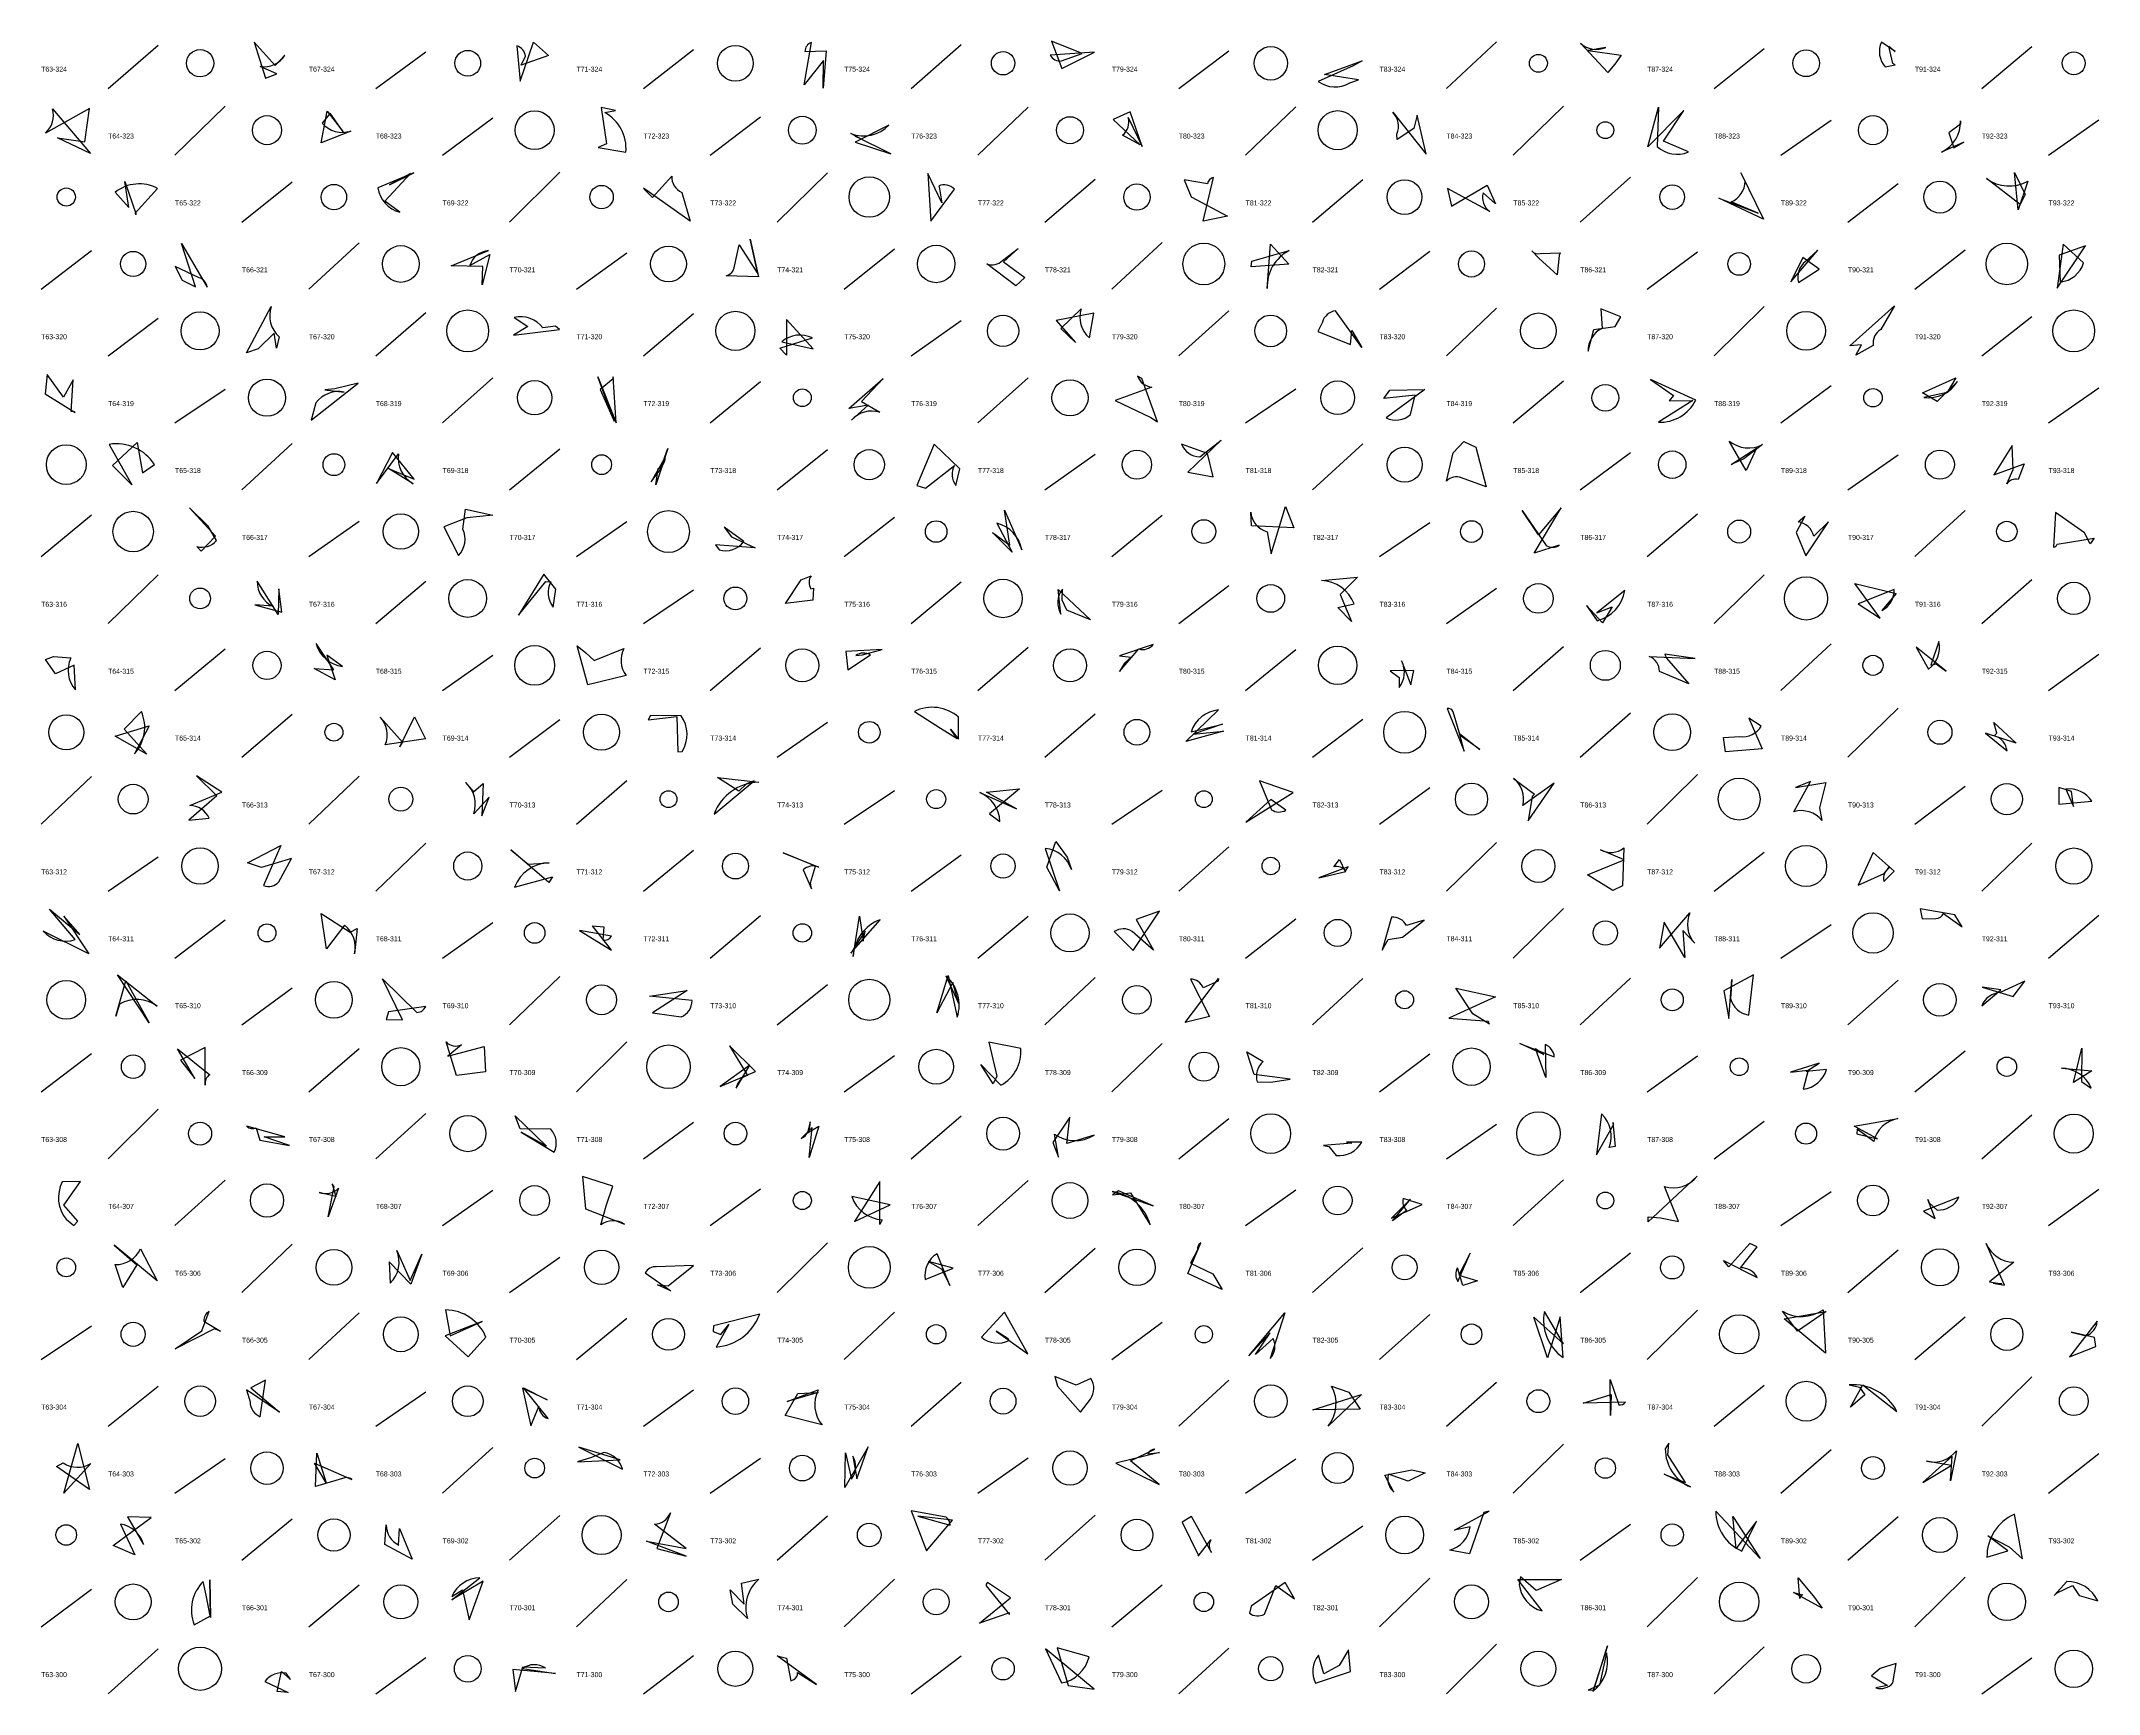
# Model space of a CAD drawing. Header units: millimetres. Extents: x -1 to 9990, y 0 to 15990.
# Drawn here: x 2520 to 3750, y 12000 to 12988 of the extents above; entities that cross this region are included whole.
import ezdxf

# ---------------------------------------------------------------- set-up
doc = ezdxf.new("R2010")
doc.units = ezdxf.units.MM
doc.layers.add('TEXT', color=3, linetype='Continuous')
doc.layers.add('WALL', color=1, linetype='Continuous')

msp = doc.modelspace()

# ---------------------------------------------------------------- linework, layer by layer
for points in [[(2654.2, 12966.1), (2660.8, 12968.6), (2651, 12973.1, 0.3), (2665.7, 12979.8), (2659.9, 12973.6), (2647.3, 12987.6)], [(2823.3, 12979.7), (2807, 12973.9), (2809.5, 12979.2, 0.3), (2804.4, 12985.4), (2806.3, 12964.4), (2814.3, 12987.6)], [(2987.6, 12976.6), (2976.1, 12962.1), (2980.4, 12987.5, 0.3), (2976.5, 12982), (2989.2, 12982.5), (2987.4, 12960.2)], [(3130.2, 12971.8), (3149.7, 12981.6), (3123.1, 12979.9, 0.3), (3130, 12976.4), (3142.2, 12980.9), (3123.9, 12988.2)], [(3460.6, 12974.5), (3456.5, 12969.4), (3440.2, 12987, 0.3), (3455.2, 12984.5), (3444.7, 12982.6), (3464.5, 12979.9)], [(3624.4, 12985.2), (3628.2, 12982.1), (3620.1, 12987.7, 0.3), (3622.3, 12972.8), (3628.2, 12974), (3626.9, 12974.8)], [(3309.7, 12976.4), (3304.3, 12973.4), (3283.3, 12964.2, 0.3), (3302.2, 12963.3), (3307.5, 12965.2), (3287.2, 12968.3)], [(2546.1, 12928.1), (2548.8, 12947.9), (2522.6, 12933.3, 0.3), (2526.7, 12947.8), (2549.5, 12921.1), (2529.8, 12930.4)], [(2700.5, 12934), (2692.7, 12945.2), (2687.9, 12939.2, 0.3), (2705.1, 12934.5), (2687.3, 12927.5), (2690.9, 12946.4)], [(2858, 12926.9), (2853, 12924.7), (2869.5, 12921.9, 0.3), (2856.9, 12945.5), (2863.4, 12946.8), (2854.8, 12948.5)], [(3160.8, 12941.3), (3177, 12926.2), (3166.4, 12932, 0.3), (3169.8, 12942.6), (3178.1, 12925.2), (3170.9, 12946)], [(3340.6, 12936), (3330.5, 12929.4), (3330.4, 12932.6, 0.3), (3327.9, 12945.8), (3348, 12920.7), (3342.5, 12943.9)], [(3480.4, 12925.1), (3486.7, 12948.7), (3485.9, 12925.3, 0.3), (3504.7, 12922), (3489.7, 12928.5), (3502, 12946.8)], [(3663.4, 12924.4), (3669.2, 12927.9), (3656, 12921.9, 0.3), (3667.3, 12940.6), (3667.4, 12938.6), (3660.4, 12933.4)], [(3006.6, 12931.5), (3009.5, 12930.1), (3004, 12933, 0.3), (3026.8, 12938), (3006.5, 12927.9), (3028, 12920.8)], [(2576.8, 12884.6), (2576.1, 12885.3), (2589.6, 12900.1, 0.3), (2564.2, 12897.9), (2572.5, 12888.7), (2570, 12904.4)], [(2728.2, 12902.3), (2742.8, 12909.4), (2721.3, 12900.6, 0.3), (2734.4, 12886), (2725.4, 12892.6), (2740.7, 12909)], [(2880.6, 12899.6), (2885.5, 12894.7), (2896.9, 12907.5, 0.3), (2902.9, 12897.8), (2908, 12880.6), (2880.1, 12900.4)], [(3050.1, 12909.1), (3051.9, 12880.5), (3065.9, 12899.7, 0.3), (3056.5, 12901.8), (3056.8, 12901.1), (3058.4, 12891.5)], [(3229.2, 12883.6), (3214.6, 12880.6), (3220.8, 12906.8, 0.3), (3217.2, 12902.9), (3203.2, 12905.3), (3207.5, 12895.2)], [(3522.8, 12894.4), (3546.4, 12885.4), (3530.2, 12892.1, 0.3), (3538.6, 12904.5), (3536, 12909.5), (3549.6, 12881.8)], [(3705.9, 12896.6), (3702.9, 12890.6), (3682.9, 12906.1, 0.3), (3707.5, 12904.6), (3701.8, 12887.4), (3699.5, 12909.6)], [(3384.3, 12902.2), (3389.4, 12891), (3381.9, 12897.6, 0.3), (3385.9, 12886.3), (3360.7, 12900.2), (3363.1, 12889.6)], [(2612.2, 12841.4), (2603.9, 12867.3), (2619.2, 12841.2, 0.3), (2614.5, 12846.8), (2600.2, 12853.5), (2604.2, 12845.3)], [(2943.9, 12869.9), (2948.7, 12847.4), (2929.5, 12847.9, 0.3), (2934.5, 12853.6), (2937.2, 12866.5), (2948.4, 12849.2)], [(3243.2, 12853.2), (3243.6, 12856.6), (3266.1, 12863, 0.3), (3252.9, 12840.3), (3254.8, 12866.9), (3265.9, 12854.9)], [(3742.1, 12865.8), (3726.2, 12860.2), (3726.9, 12844.2, 0.3), (3740.9, 12855.6), (3728.7, 12866.9), (3725.1, 12840.5)], [(2784.1, 12853.5), (2765, 12853.9), (2787.5, 12863, 0.3), (2776.2, 12854.1), (2788.2, 12860.7), (2783.6, 12842.6)], [(3108, 12847), (3102.7, 12842), (3085.2, 12855.1, 0.3), (3094.7, 12857.1), (3104, 12864.3), (3095.2, 12856.2)], [(3426.3, 12848.5), (3415.5, 12858.3), (3411.1, 12862.8, 0.3), (3416.1, 12861.2), (3428.1, 12861.6), (3427.4, 12860.1)], [(3565.9, 12844.4), (3582.1, 12863.3), (3574.6, 12856.4, 0.3), (3570.4, 12844), (3582.8, 12851.9), (3573.1, 12858.9)], [(2649.8, 12804.3), (2642.8, 12801.8), (2657.5, 12829.5, 0.3), (2662.2, 12811.5), (2660.7, 12804.7), (2659.3, 12813.6)], [(3601.2, 12806.1), (3627.8, 12829.9), (3619.7, 12815.9, 0.3), (3615.1, 12806.3), (3604.7, 12800.4), (3608.2, 12806.7)], [(2829.9, 12815.8), (2827.5, 12817.8), (2819.9, 12816.8, 0.3), (2802.8, 12823), (2810.9, 12817.6), (2802.3, 12812.5)], [(2965.6, 12800.5), (2961.6, 12804.6), (2981, 12810.8, 0.3), (2962.7, 12808.5), (2981.5, 12804.2), (2965.5, 12821.8)], [(3138.3, 12808.1), (3129.6, 12816.5), (3141.6, 12828.2, 0.3), (3146.6, 12810.8), (3149.3, 12825.5), (3126.8, 12821.1)], [(3303.4, 12815.2), (3309.5, 12805), (3293.7, 12827, 0.3), (3285.9, 12820.2), (3283.1, 12814.7), (3302.7, 12806.8)], [(3464.3, 12823.3), (3452.4, 12828.1), (3453.1, 12816.5, 0.3), (3444.7, 12802.8), (3448.1, 12815.8), (3460.9, 12817.6)], [(2523.5, 12788.9), (2522.3, 12777.4), (2540.4, 12766.2, 0.3), (2538, 12766.7), (2539.1, 12785.7), (2533.3, 12775.3)], [(2695.6, 12780.3), (2689.5, 12779.8), (2701.1, 12778.3, 0.3), (2684.2, 12771.9), (2681.5, 12761.7), (2709.5, 12783.8)], [(2852.8, 12787.6), (2863.7, 12760.1), (2861.9, 12787.6, 0.3), (2862, 12786.4), (2854.2, 12779.9), (2862.5, 12761.1)], [(3023.3, 12786.5), (3010.3, 12772.8), (3021.3, 12766.3, 0.3), (3004.4, 12761.6), (3014.4, 12770.6), (3002.7, 12768.6)], [(3187.4, 12760.6), (3177.9, 12786.6), (3175.4, 12788, 0.3), (3183.9, 12781.4), (3162, 12773.3), (3183.4, 12763.1)], [(3326.1, 12779.6), (3347.2, 12780), (3324, 12763, 0.3), (3338.6, 12765), (3341.4, 12776.6), (3322.6, 12774.6)], [(3493.2, 12773.1), (3507.3, 12773.3), (3486.7, 12760.4, 0.3), (3509, 12773.6), (3482, 12786), (3495.8, 12776.3)], [(3664.6, 12787), (3659.4, 12778.2), (3645.4, 12775.2, 0.3), (3665.5, 12784.8), (3653.4, 12772.8), (3644.6, 12777.9)], [(2577.4, 12748.2), (2580.5, 12730.1), (2587.8, 12735, 0.3), (2560.7, 12747.1), (2574.2, 12722.9), (2562.7, 12734.4)], [(2894.6, 12744.6), (2887.5, 12723), (2888.9, 12732.7, 0.3), (2893.1, 12739.4), (2884.7, 12724.8), (2890, 12731.9)], [(3043.4, 12722.6), (3048.6, 12720.9), (3065.9, 12734.4, 0.3), (3066.8, 12722.6), (3069.2, 12732.6), (3053.9, 12747.3)], [(3220.5, 12727.8), (3217.1, 12741.6), (3201.7, 12747.3, 0.3), (3212.6, 12739.6), (3225.4, 12749.7), (3205.5, 12730.5)], [(3377.5, 12745.5), (3383.8, 12721.8), (3369.1, 12727.2, 0.3), (3360, 12725.1), (3364.1, 12742.1), (3370.4, 12748.9)], [(3545.4, 12744.9), (3539.2, 12731.6), (3529.1, 12749.1, 0.3), (3548.9, 12747), (3537.8, 12738.4), (3530.2, 12735)], [(3687.2, 12729), (3705.4, 12735.4), (3701.8, 12726.2, 0.3), (3695, 12723.6), (3698.8, 12732.1), (3698.1, 12746.4)], [(2730, 12742.3), (2720.4, 12723.8), (2733.6, 12741.5, 0.3), (2742.3, 12723.5), (2727.7, 12732.7), (2743, 12726.3)], [(2624.2, 12692.3), (2615.7, 12683.3), (2613.1, 12686.1, 0.3), (2624.8, 12689.7), (2619.9, 12698.3), (2608.6, 12709.1)], [(2774.5, 12703.3), (2760.7, 12697.9), (2769.5, 12680.6, 0.3), (2772.1, 12696.4), (2773.6, 12708.3), (2789.9, 12704.7)], [(3099, 12686.8), (3095.9, 12707.8), (3106.2, 12684, 0.3), (3091.2, 12700), (3100.4, 12682.6), (3088.6, 12694.4)], [(3268.7, 12697.3), (3243.4, 12698.4), (3243, 12706.6, 0.3), (3252.8, 12694.8), (3255.2, 12681.6), (3263.9, 12710)], [(3415, 12693), (3405.3, 12707.6), (3419.6, 12686.7, 0.3), (3427.4, 12686.8), (3412.4, 12682.1), (3428.5, 12709.1)], [(3741.5, 12694.3), (3724, 12706.3), (3722.9, 12685.7, 0.3), (3725, 12687.4), (3747.3, 12691), (3744.8, 12687.7)], [(2946.9, 12685.2), (2923.1, 12687), (2925.2, 12684, 0.3), (2940.1, 12689), (2928.3, 12697.7), (2932.6, 12691.9)], [(3574.8, 12680.5), (3588.4, 12700.8), (3579.6, 12692.3, 0.3), (3570.3, 12700.9), (3574.3, 12704.2), (3569, 12694.4)], [(2805.4, 12645), (2821.6, 12665.1), (2824.7, 12665, 0.3), (2826.1, 12649.8), (2827.6, 12660.5), (2820.4, 12669.6)], [(2662.1, 12660.8), (2661.7, 12645.5), (2649.2, 12665.3, 0.3), (2658.6, 12650.3), (2647.8, 12651.1), (2663.9, 12646.7)], [(2965, 12652), (2974.3, 12666.1), (2980.2, 12668.5, 0.3), (2980.1, 12660.8), (2981.7, 12661.2), (2981.3, 12654)], [(3133.2, 12647.9), (3130.4, 12654), (3130.5, 12660.6, 0.3), (3129.5, 12645.6), (3127.9, 12660.3), (3147.3, 12642.3)], [(3303.2, 12641.3), (3295.1, 12649.6), (3304.8, 12651.7, 0.3), (3285.3, 12665.8), (3306.8, 12667.8), (3296.5, 12657.3)], [(3453.3, 12640.4), (3443.7, 12650.7), (3450.1, 12641.7, 0.3), (3466.6, 12659.7), (3450, 12646.4), (3459, 12649.9)], [(3604.1, 12664), (3628.8, 12657.9), (3620.2, 12647.8, 0.3), (3627.7, 12660.4), (3606.1, 12651.7), (3619.2, 12643.3)], [(2522.6, 12618.4), (2527.3, 12620.3), (2537.7, 12619.4, 0.3), (2540.6, 12600.3), (2539.8, 12615.2), (2528.6, 12610)], [(2683.1, 12613.1), (2695, 12612.3), (2684.3, 12628.1, 0.3), (2700.2, 12614.3), (2690.8, 12621), (2695.7, 12606.3)], [(2845.6, 12622.4), (2850.6, 12617.8), (2868.4, 12625, 0.3), (2869.7, 12608.9), (2846.7, 12603.3), (2840.5, 12626.6)], [(3001.1, 12623.2), (3002.2, 12612.4), (3015.7, 12621.3, 0.3), (3007, 12620.8), (3010.9, 12621.3), (3022.8, 12624.5)], [(3167.6, 12616.3), (3164.6, 12611.4), (3176.1, 12624.8, 0.3), (3184.7, 12627.4), (3164.5, 12620.7), (3171.6, 12619.8)], [(3491.5, 12619.3), (3505, 12603.9), (3487.4, 12611.4, 0.3), (3481.3, 12620.3), (3508.6, 12619.1), (3490.5, 12621.7)], [(3658.7, 12611.5), (3640.8, 12625.9), (3648.1, 12612.7, 0.3), (3654.4, 12629.2), (3649.5, 12615.1), (3652.8, 12616)], [(3326.4, 12611.7), (3331.8, 12607.7), (3331.7, 12601.7, 0.3), (3333.2, 12617.6), (3338.8, 12603.3), (3340.6, 12611.9)], [(2564.3, 12572.6), (2584.6, 12578.8), (2575.7, 12562, 0.3), (2579.9, 12587.4), (2569.7, 12576.8), (2583.1, 12561.9)], [(2743.1, 12584.2), (2749.7, 12571.1), (2725.6, 12567.4, 0.3), (2722.6, 12584.1), (2735.9, 12569), (2734.5, 12566.3)], [(2900, 12584.4), (2900.6, 12563.2), (2903.2, 12563.4, 0.3), (2902.5, 12584.9), (2884.3, 12585), (2882.8, 12582.5)], [(3063.6, 12576.8), (3068.4, 12570.9), (3068.4, 12584, 0.3), (3042, 12587.5), (3057.6, 12577.4), (3067.5, 12571.3)], [(3226.7, 12575.6), (3204.3, 12569.4), (3223.8, 12588.3, 0.3), (3207.4, 12575.3), (3226.2, 12579.9), (3208.7, 12573.9)], [(3379.9, 12564.7), (3368.3, 12573.1), (3364.1, 12587.3, 0.3), (3360.5, 12589.2), (3370.6, 12563.6), (3367.9, 12574.2)], [(3526.8, 12563.2), (3525.7, 12571.9), (3535.3, 12572.4, 0.3), (3548.2, 12578.7), (3540.7, 12583.4), (3548.7, 12565)], [(3700.5, 12568.5), (3682.2, 12574.5), (3695.2, 12563.8, 0.3), (3687.5, 12572.9), (3689.1, 12574.4), (3687.2, 12580.9)], [(2625, 12536.9), (2608.3, 12522.5), (2620.4, 12523.6, 0.3), (2608.9, 12531.1), (2628.1, 12539.2), (2612.8, 12549)], [(2937.1, 12539.7), (2924.2, 12548), (2948.9, 12545.2, 0.3), (2922.2, 12526.1), (2946.3, 12545.9), (2941.7, 12544.1)], [(3268.4, 12538.9), (3248.2, 12546), (3255.5, 12528.7, 0.3), (3264, 12528.4), (3255.1, 12534.8), (3240.1, 12521.2)], [(3408.8, 12522.1), (3424.5, 12544.5), (3405.6, 12531.2, 0.3), (3400.2, 12547.4), (3412.6, 12538), (3411.2, 12536.6)], [(2783.5, 12525.1), (2787.9, 12536.1), (2778.6, 12526.3, 0.3), (2773.7, 12545), (2778.5, 12539.4), (2784.3, 12544.4)], [(3104.8, 12541.1), (3086.8, 12526.2), (3093.1, 12521.6, 0.3), (3081.1, 12538.9), (3103, 12529.3), (3085, 12539.2)], [(3586.8, 12544.9), (3583, 12529.7), (3584.5, 12522.2, 0.3), (3567.7, 12527.5), (3577.7, 12545.6), (3568.7, 12542)], [(3726, 12542), (3726.1, 12532), (3745.8, 12533.7, 0.3), (3730.2, 12540.9), (3734.8, 12530.5), (3733.6, 12539.6)], [(3126.5, 12509.7), (3133.3, 12500.3), (3135.8, 12493, 0.3), (3120.2, 12505.5), (3128.8, 12480.1), (3121.2, 12494.3)], [(2643.3, 12496.9), (2663.2, 12507.3), (2653, 12483.3, 0.3), (2662.1, 12485.5), (2669.6, 12499.6), (2651.8, 12494.2)], [(2800.8, 12504.7), (2811.1, 12496.1), (2823.6, 12497, 0.3), (2803, 12482.4), (2825.6, 12488.6), (2823.5, 12485.1)], [(2982.8, 12495), (2963.6, 12502.8), (2984.8, 12494.3, 0.3), (2975.4, 12492.7), (2980.4, 12481.3), (2979.8, 12484.9)], [(3301.3, 12494.6), (3283.7, 12487.9), (3299.9, 12491.8, 0.3), (3292.7, 12494.6), (3296, 12499), (3299.4, 12491.7)], [(3444.4, 12489.8), (3466.3, 12498.7), (3452.2, 12504.7, 0.3), (3466, 12505.8), (3465.3, 12483.2), (3459.4, 12480.4)], [(3606.2, 12483.5), (3621.6, 12490.5), (3625.1, 12494.5, 0.3), (3621.4, 12485.8), (3627.6, 12491.9), (3615, 12503)], [(2533.5, 12465.1), (2548.5, 12442.4), (2521.3, 12456.1, 0.3), (2540.3, 12451), (2525, 12469.2), (2543.1, 12454.1)], [(2704.7, 12455.5), (2708.9, 12457.7), (2707.3, 12442.4, 0.3), (2701.3, 12459.6), (2690.5, 12445.5), (2687.3, 12466.7)], [(3012.5, 12456), (3003.9, 12442.8), (3021.5, 12462.9, 0.3), (3005.4, 12441), (3009.2, 12465), (3011.3, 12450)], [(3174.6, 12463), (3185, 12444.6), (3172.1, 12455.9, 0.3), (3161.5, 12455.8), (3172.8, 12444.5), (3188.4, 12468)], [(3333.7, 12452.5), (3346.7, 12462.7), (3336.1, 12459.4, 0.3), (3327.2, 12464.5), (3321.6, 12444.6), (3325.2, 12451.1)], [(3490.1, 12461.4), (3487.3, 12445.8), (3505.6, 12467.1, 0.3), (3508.4, 12448.8), (3501.4, 12456.4), (3502.5, 12440.4)], [(3643.2, 12469.4), (3644.4, 12463.5), (3652.5, 12463.7, 0.3), (3657.2, 12466.7), (3668.3, 12458.6), (3663.9, 12465.8)], [(2849.5, 12459.3), (2856.4, 12458.6), (2855.8, 12450.8, 0.3), (2861, 12453), (2841.8, 12456.4), (2861, 12444.6)], [(2584.5, 12401.3), (2565.7, 12429.9), (2589.4, 12411.2, 0.3), (2566.9, 12412.4), (2564.6, 12405.2), (2570.7, 12426.4)], [(2735.9, 12403), (2724.1, 12427.6), (2744.6, 12407.5, 0.3), (2749.9, 12411.1), (2727.6, 12407.9), (2726.3, 12403.2)], [(3055.3, 12407.2), (3062.2, 12429.6), (3067.6, 12404.6, 0.3), (3060.8, 12429.4), (3068.3, 12412.9), (3065, 12425.4)], [(3223.7, 12427.8), (3223.6, 12426.2), (3214.7, 12422.1, 0.3), (3207, 12427.4), (3218.4, 12405.1), (3203.8, 12401.5)], [(3528.9, 12403.9), (3530.6, 12427.1), (3529.8, 12415.8, 0.3), (3540.7, 12405.9), (3543.6, 12429.9), (3525.9, 12420.3)], [(3698.8, 12417), (3705.8, 12426.1), (3691.1, 12419.3, 0.3), (3680.1, 12411.5), (3691.5, 12420.9), (3680.3, 12422.6)], [(2885.4, 12407.2), (2896.8, 12405.6), (2902.6, 12404.8, 0.3), (2909.1, 12414.5), (2883.6, 12417.2), (2906.2, 12420.5)], [(3389.3, 12416.8), (3361.5, 12404.1), (3385.1, 12402.3, 0.3), (3385.8, 12400.4), (3375.8, 12406.7), (3365.6, 12422)], [(2611.9, 12368), (2601.6, 12385.6), (2620.8, 12370.2, 0.3), (2618.1, 12364), (2618.1, 12386.5), (2603.2, 12378.9)], [(2785.6, 12371.9), (2768.3, 12369.7), (2762, 12389.8, 0.3), (2771.3, 12388), (2763, 12381.3), (2784.8, 12387)], [(2947, 12372.1), (2931.4, 12387.5), (2942.3, 12369.8, 0.3), (2935.5, 12362.2), (2943.6, 12375.9), (2925.9, 12363.2)], [(3089, 12364.8), (3081.7, 12376.4), (3093.7, 12363.9, 0.3), (3105.6, 12385.9), (3086.5, 12389.7), (3091.2, 12369.3)], [(3418.3, 12382.4), (3403.8, 12388.8), (3424.5, 12380.9, 0.3), (3419, 12388.2), (3419.5, 12368.5), (3413.3, 12385.9)], [(3245, 12370.3), (3240.8, 12383.8), (3250.4, 12378.1, 0.3), (3246.9, 12366), (3255.1, 12365.7), (3266.7, 12367.5)], [(3565.7, 12371.7), (3576.2, 12373), (3573.3, 12361.6, 0.3), (3587.2, 12373.3), (3575.1, 12372.1), (3582.8, 12377.2)], [(3739.8, 12386), (3739.7, 12366.2), (3745.5, 12362.1, 0.3), (3727.6, 12374.1), (3745.8, 12372.5), (3734.8, 12365.6)], [(2653.3, 12333.1), (2665.7, 12333.1), (2642.9, 12339.4, 0.3), (2648.5, 12338.5), (2650.7, 12331.1), (2668.5, 12327.8)], [(2822, 12327.5), (2807, 12335.8), (2826.7, 12323.9, 0.3), (2824.7, 12337.6), (2806.4, 12337.9), (2803.3, 12345.7)], [(2979.1, 12320.8), (2980.8, 12338.6), (2974.4, 12332.1, 0.3), (2979.7, 12342), (2978, 12335.4), (2984.9, 12339.5)], [(3124.8, 12329.6), (3128.1, 12320.9), (3125.7, 12334.6, 0.3), (3149.4, 12334.1), (3133.2, 12329), (3134.9, 12344.9)], [(3459.5, 12341.6), (3460.9, 12327.2), (3457.2, 12326.7, 0.3), (3452.8, 12346.8), (3449.8, 12322.4), (3460, 12340.7)], [(3617.6, 12331.8), (3603.7, 12339.5), (3629.8, 12344, 0.3), (3615.4, 12330.2), (3605.6, 12337.7), (3605.4, 12334.9)], [(3286.6, 12327.8), (3289.8, 12327.2), (3294.1, 12321.9, 0.3), (3309.4, 12329.9), (3300.3, 12329.8), (3303.4, 12329.2)], [(2533.5, 12292.2), (2543.5, 12306.3), (2532.6, 12306.1, 0.3), (2535, 12283.8), (2539.5, 12280), (2542, 12282.6)], [(2693.9, 12304.9), (2696.2, 12297.3), (2686.1, 12299.8, 0.3), (2697.7, 12302.3), (2691.6, 12285.2), (2695.2, 12303.1)], [(2843.6, 12309.3), (2845.3, 12290.1), (2868.7, 12280.9, 0.3), (2854.5, 12280.5), (2857.8, 12291.8), (2861.8, 12303.6)], [(3006.1, 12282.5), (3027.5, 12292.4), (3004.5, 12297.3, 0.3), (3022.8, 12283.5), (3021.4, 12280.6), (3021.3, 12306.3)], [(3160.5, 12298.3), (3171.1, 12299.5), (3182.9, 12280.4, 0.3), (3160.2, 12300.3), (3184.8, 12291.8), (3163.9, 12300.8)], [(3487.9, 12284.6), (3498.8, 12282.4), (3490.3, 12303.3, 0.3), (3509.9, 12309.5), (3480.7, 12282.3), (3480.7, 12285.3)], [(3327.1, 12284.4), (3345.5, 12292.6), (3334.2, 12296.2, 0.3), (3336.2, 12289.1), (3327.7, 12282.8), (3338.6, 12295.9)], [(3647.7, 12295.6), (3648.5, 12293.7), (3653.3, 12289.3, 0.3), (3666.4, 12297), (3645.1, 12288.7), (3652.1, 12284.3)], [(2577.2, 12256.5), (2568.9, 12242.9), (2564.3, 12256.7, 0.3), (2579.4, 12266.1), (2589.4, 12247), (2563.6, 12268.2)], [(2741, 12244.9), (2728, 12258.4), (2728.7, 12245.5, 0.3), (2732.6, 12265.2), (2740.6, 12247.2), (2747.5, 12263)], [(3058.3, 12253.9), (3063.1, 12244.1), (3055.5, 12263.2, 0.3), (3048.5, 12247.7), (3065.1, 12254.6), (3050.4, 12258.6)], [(3225.9, 12241.7), (3205.4, 12251.3), (3213.2, 12269.7, 0.3), (3211.2, 12265.5), (3207.1, 12257.5), (3220.4, 12251.1)], [(3378.5, 12246.9), (3369.9, 12244.1), (3366.6, 12254.7, 0.3), (3366.9, 12246.6), (3374.2, 12263.5), (3367.5, 12250.3)], [(3528.9, 12255.3), (3525.6, 12259.2), (3545.7, 12249, 0.3), (3535.8, 12254.7), (3545.7, 12267.2), (3541.4, 12269.2)], [(3686.9, 12245.5), (3693.7, 12244.4), (3682.7, 12269.3, 0.3), (3699.1, 12258.1), (3684.7, 12246.3), (3692.1, 12245.1)], [(2894.9, 12243.9), (2910, 12256.1), (2887.9, 12255.4, 0.3), (2881, 12251.7), (2896.4, 12241), (2888.5, 12244.6)], [(2600.2, 12206.3), (2616.1, 12217), (2620.5, 12228.8, 0.3), (2617.3, 12222.9), (2627.3, 12216.8), (2623.7, 12218.2)], [(2761.6, 12214.1), (2775.3, 12201.6), (2785.9, 12213.3, 0.3), (2761.8, 12229.6), (2764.4, 12214), (2783.6, 12222.6)], [(2926.3, 12214.9), (2931, 12220.8), (2923.5, 12207.4, 0.3), (2949.5, 12227.1), (2921.8, 12220.1), (2921.7, 12216.6)], [(3109.8, 12203.3), (3095.9, 12228.2), (3082.1, 12213.3, 0.3), (3098.6, 12211.3), (3098, 12212.3), (3090.9, 12216.8)], [(3241.9, 12202.1), (3263.4, 12227.9), (3254.7, 12200.5, 0.3), (3256.5, 12212.4), (3245.8, 12202.9), (3254.7, 12215.9)], [(3412.3, 12225.2), (3429.9, 12209.3), (3418.6, 12228.7, 0.3), (3429.8, 12201.1), (3428, 12225.4), (3420.5, 12200.9)], [(3587, 12228.7), (3569.8, 12216.8), (3560.9, 12228.8, 0.3), (3585.2, 12229.7), (3586.7, 12203.7), (3561.9, 12224.2)], [(3747.5, 12213), (3733.5, 12216.2), (3742.4, 12214.1, 0.3), (3749, 12222.8), (3732.4, 12201.6), (3748.2, 12207.8)], [(3127.5, 12183.9), (3141.3, 12168.5), (3147.3, 12176.3, 0.3), (3147.5, 12188.6), (3138.6, 12184.6), (3125.9, 12189.8)], [(2662.5, 12168.4), (2642.8, 12181.7), (2644.9, 12174.6, 0.3), (2651, 12165.7), (2654.1, 12187.6), (2645.3, 12182.9)], [(2807.7, 12182.8), (2812.8, 12160.3), (2817.4, 12171.9, 0.3), (2823.1, 12164.6), (2808.3, 12183), (2822.4, 12175.8)], [(2984.4, 12180.2), (2966, 12174.9), (2984.5, 12181.7, 0.3), (2986.8, 12160.8), (2964.7, 12166.4), (2972.4, 12179.5)], [(3280.1, 12169.9), (3309.3, 12179), (3289.4, 12160, 0.3), (3291.4, 12183.9), (3301.6, 12180.3), (3308.5, 12170.2)], [(3458.1, 12166.5), (3457.9, 12187.9), (3463, 12172.9, 0.3), (3467.1, 12174.4), (3441.7, 12173.9), (3458.5, 12179)], [(3601.6, 12171.4), (3609, 12184.7), (3629.3, 12168.8, 0.3), (3600.7, 12184.8), (3607, 12183.3), (3610.1, 12178.8)], [(2548.8, 12122.2), (2529.2, 12135.9), (2533.2, 12138.1, 0.3), (2549.7, 12137.8), (2533.5, 12120), (2541.9, 12149.8)], [(2690.4, 12126.1), (2683.4, 12137.9), (2705.8, 12128.1, 0.3), (2701.5, 12129.1), (2683.9, 12124), (2684.8, 12143.9)], [(2866.2, 12140), (2841.5, 12147.5), (2867.6, 12134.3, 0.3), (2856.3, 12144.3), (2848.9, 12141.3), (2840.7, 12138.7)], [(3000.4, 12123.3), (3000.8, 12144.1), (3004.4, 12128.4, 0.3), (3005.2, 12142.2), (3007.6, 12128.5), (3014.4, 12147.7)], [(3188.3, 12125.2), (3171.1, 12139.3), (3185.8, 12146.4, 0.3), (3181.6, 12143.5), (3188.5, 12144.4), (3162.3, 12137.9)], [(3492.4, 12143), (3493, 12149.9), (3490.8, 12146.5, 0.3), (3506, 12123.7), (3490.2, 12131.4), (3502.9, 12126.4)], [(3644.8, 12126.3), (3661.8, 12136.6), (3647, 12139.1, 0.3), (3664.9, 12145.4), (3661.4, 12127.4), (3662.4, 12142.2)], [(3347.3, 12132.1), (3337.1, 12127.1), (3325.3, 12131.3, 0.3), (3328.6, 12120.7), (3323.2, 12130.7), (3339.4, 12133.9)], [(2585.8, 12105.5), (2571.6, 12105.8), (2581.2, 12089.3, 0.3), (2567.4, 12101.5), (2575.9, 12083.1), (2563, 12088.7)], [(2881.9, 12091.3), (2905.5, 12087), (2886.7, 12101.5, 0.3), (2896.1, 12108.3), (2888.1, 12087), (2905.5, 12082.4)], [(3064.7, 12103.9), (3044.1, 12106.3), (3063.3, 12100.8, 0.3), (3060.9, 12105.6), (3040.1, 12109.4), (3049.3, 12085.6)], [(3211.9, 12082.7), (3211.6, 12082.3), (3219.2, 12092.1, 0.3), (3219.6, 12084.5), (3207.6, 12106.1), (3202, 12102.6)], [(3382.4, 12108.4), (3373.9, 12083.8), (3362, 12086, 0.3), (3374.2, 12099.8), (3364.8, 12097.8), (3385.6, 12109.3)], [(3531.2, 12106.1), (3547.6, 12081), (3521, 12109.3, 0.3), (3536.5, 12085.4), (3545.4, 12103.2), (3533.2, 12087)], [(3696.3, 12088), (3704.3, 12080.7), (3699.5, 12107.4, 0.3), (3683.1, 12081.7), (3695.5, 12085.5), (3683.6, 12094.5)], [(2741.8, 12080.5), (2725.5, 12089.4), (2726.3, 12101, 0.3), (2733.8, 12089), (2733.6, 12088.9), (2734.2, 12098.9)], [(2621.2, 12045.6), (2618.7, 12059.1), (2616.9, 12067.2, 0.3), (2611.5, 12041.3), (2621.3, 12046.7), (2620.9, 12068.2)], [(2784.2, 12067.3), (2765.5, 12056.2), (2782.3, 12069.3, 0.3), (2765.5, 12058.2), (2771.9, 12062.2), (2775.8, 12044.3)], [(2940.2, 12053.7), (2938.7, 12066.2), (2949, 12068.6, 0.3), (2942.2, 12045), (2933.5, 12053.7), (2931.9, 12062.3)], [(3081, 12042.3), (3099.5, 12057.5), (3085.7, 12066.6, 0.3), (3084.9, 12064.5), (3098.9, 12047.4), (3098.8, 12048.4)], [(3263.7, 12066.5), (3243.3, 12052.5), (3242.2, 12048.3, 0.3), (3251.2, 12047.6), (3258, 12064.8), (3269.2, 12056.8)], [(3413.7, 12061.8), (3404.3, 12070), (3403.4, 12065.3, 0.3), (3417.2, 12049.6), (3402.7, 12068.3), (3428.7, 12068.4)], [(3584.7, 12051.3), (3567.4, 12060.6), (3572.9, 12059.2, 0.3), (3571.2, 12057), (3570.3, 12069.4), (3580.1, 12057.6)], [(3734.3, 12064.7), (3738.3, 12058.9), (3749.3, 12055.6, 0.3), (3730.8, 12067.1), (3723.2, 12058.8), (3725.1, 12060.4)], [(2803.5, 12001.5), (2807.9, 12016.2), (2821.4, 12015.6, 0.3), (2807.8, 12015.2), (2827.5, 12012.1), (2802, 12014.6)], [(2965.5, 12021.4), (2968.2, 12007.7), (2969.9, 12008.6, 0.3), (2972.1, 12012.7), (2983.5, 12005.6), (2960, 12022.7)], [(3149.5, 12002.9), (3120.4, 12026.9), (3129.9, 12006.5, 0.3), (3146.4, 12022.2), (3127.3, 12027.5), (3134, 12005)], [(3295.9, 12016.9), (3286.7, 12011.9), (3283.5, 12023.1, 0.3), (3281.8, 12006.3), (3302.7, 12013.4), (3301.5, 12026.4)], [(3448.1, 12002.4), (3456.2, 12028.7), (3447.5, 12001.5, 0.3), (3455.7, 12024.5), (3451.6, 12005.1), (3444.7, 12002.3)], [(3614.1, 12010.8), (3623.7, 12004.9), (3616.6, 12003.6, 0.3), (3626.8, 12006.5), (3628.9, 12018.1), (3619.2, 12015.1)], [(2663.7, 12013.3), (2669, 12008.6), (2666.5, 12012.3, 0.3), (2653.8, 12007.3), (2667.7, 12000.9), (2661.1, 12001.4)]]:
    msp.add_lwpolyline(points, format="xyb", close=True)
for centre, radius in [((2615, 12975), 8.16), ((2775, 12975), 7.72), ((2935, 12975), 10.7), ((3095, 12975), 6.99), ((3255, 12975), 10), ((3415, 12975), 5.35), ((3575, 12975), 7.98), ((3735, 12975), 6.83), ((2655, 12935), 8.69), ((2815, 12935), 11.6), ((2975, 12935), 8.33), ((3135, 12935), 8.08), ((3295, 12935), 11.7), ((3455, 12935), 5.01), ((3615, 12935), 8.72), ((3015, 12895), 12.1), ((3175, 12895), 7.88), ((3335, 12895), 10.4), ((3655, 12895), 9.58), ((2535, 12895), 5.44), ((2695, 12895), 7.6), ((2855, 12895), 6.98), ((3495, 12895), 7.34), ((2735, 12855), 11), ((3055, 12855), 11.2), ((3215, 12855), 12.5), ((3695, 12855), 12.4), ((2575, 12855), 7.52), ((2895, 12855), 10.7), ((3375, 12855), 7.8), ((3535, 12855), 6.79), ((2615, 12815), 11.4), ((2775, 12815), 12.5), ((2935, 12815), 11.7), ((3095, 12815), 9.36), ((3255, 12815), 9.47), ((3415, 12815), 10.7), ((3575, 12815), 11.6), ((3735, 12815), 12.5), ((2655, 12775), 11.1), ((2815, 12775), 10.3), ((2975, 12775), 5.3), ((3135, 12775), 10.8), ((3295, 12775), 10.1), ((3455, 12775), 7.99), ((3615, 12775), 5.5), ((2535, 12735), 11.9), ((3015, 12735), 9.03), ((3175, 12735), 8.72), ((3335, 12735), 10.5), ((3495, 12735), 8.2), ((3655, 12735), 8.7), ((2695, 12735), 6.52), ((2855, 12735), 5.91), ((2575, 12695), 12.1), ((2895, 12695), 12.5), ((2735, 12695), 10.6), ((3055, 12695), 6.43), ((3215, 12695), 7.08), ((3375, 12695), 6.48), ((3535, 12695), 6.85), ((3695, 12695), 6.12), ((2615, 12655), 6.19), ((2775, 12655), 11.3), ((2935, 12655), 6.84), ((3095, 12655), 11.5), ((3255, 12655), 8.29), ((3415, 12655), 8.88), ((3575, 12655), 12.9), ((3735, 12655), 9.65), ((2655, 12615), 8.43), ((2815, 12615), 11.9), ((2975, 12615), 9.93), ((3135, 12615), 9.87), ((3295, 12615), 11.5), ((3455, 12615), 8.95), ((3615, 12615), 6), ((2535, 12575), 10.5), ((2855, 12575), 10.8), ((3335, 12575), 12.5), ((3495, 12575), 11), ((2695, 12575), 5.34), ((3015, 12575), 6.44), ((3175, 12575), 7.7), ((3655, 12575), 7.21), ((3535, 12535), 12.5), ((2575, 12535), 8.87), ((2735, 12535), 7.14), ((2895, 12535), 5.06), ((3055, 12535), 5.68), ((3215, 12535), 5.01), ((3375, 12535), 9.63), ((3695, 12535), 9.35), ((2615, 12495), 10.9), ((2775, 12495), 8.4), ((2935, 12495), 7.74), ((3095, 12495), 7.23), ((3255, 12495), 5.23), ((3415, 12495), 9.83), ((3575, 12495), 12.3), ((3735, 12495), 10.8), ((2655, 12455), 5.36), ((2815, 12455), 6.17), ((2975, 12455), 5.51), ((3135, 12455), 11.4), ((3295, 12455), 8.11), ((3455, 12455), 7.27), ((3615, 12455), 12.1), ((2535, 12415), 11.6), ((2695, 12415), 11), ((2855, 12415), 8.97), ((3015, 12415), 12.3), ((3175, 12415), 8.57), ((3655, 12415), 9.77), ((3335, 12415), 5.39), ((3495, 12415), 6.57), ((2735, 12375), 11.4), ((2895, 12375), 13), ((3375, 12375), 11.2), ((2575, 12375), 7.07), ((3055, 12375), 10.4), ((3215, 12375), 8.7), ((3535, 12375), 5.3), ((3695, 12375), 5.8), ((2615, 12335), 6.88), ((2775, 12335), 10.8), ((2935, 12335), 6.76), ((3095, 12335), 9.81), ((3255, 12335), 11.9), ((3415, 12335), 13), ((3575, 12335), 6.31), ((3735, 12335), 11.7), ((2655, 12295), 9.96), ((2815, 12295), 8.9), ((2975, 12295), 5.4), ((3135, 12295), 10.7), ((3295, 12295), 8.58), ((3455, 12295), 5.02), ((3615, 12295), 9.22), ((2695, 12255), 10.7), ((2855, 12255), 10.3), ((3015, 12255), 12.5), ((3175, 12255), 10.9), ((3655, 12255), 11.1), ((2535, 12255), 5.63), ((3335, 12255), 7.47), ((3495, 12255), 6.93), ((3535, 12215), 11.7), ((2575, 12215), 7.22), ((2735, 12215), 10.4), ((2895, 12215), 9.49), ((3055, 12215), 5.8), ((3215, 12215), 5.18), ((3375, 12215), 6.2), ((3695, 12215), 9.63), ((2615, 12175), 9.12), ((2775, 12175), 9.18), ((2935, 12175), 7.92), ((3095, 12175), 7.7), ((3255, 12175), 9.78), ((3415, 12175), 6.84), ((3575, 12175), 11.9), ((3735, 12175), 8.61), ((2655, 12135), 9.72), ((2815, 12135), 5.88), ((2975, 12135), 7.71), ((3135, 12135), 10.3), ((3295, 12135), 9.3), ((3455, 12135), 6.08), ((3615, 12135), 6.85), ((2695, 12095), 9.64), ((2855, 12095), 11.7), ((3175, 12095), 9.48), ((3335, 12095), 11.3), ((3655, 12095), 10.4), ((2535, 12095), 6.13), ((3015, 12095), 7.09), ((3495, 12095), 6.69), ((3535, 12055), 11.8), ((2575, 12055), 10.7), ((2735, 12055), 10.2), ((2895, 12055), 5.86), ((3055, 12055), 7.73), ((3215, 12055), 5.8), ((3375, 12055), 10.1), ((3695, 12055), 11.2), ((2615, 12015), 12.9), ((2775, 12015), 7.99), ((2935, 12015), 10.5), ((3095, 12015), 6.67), ((3255, 12015), 7.25), ((3415, 12015), 10.5), ((3575, 12015), 8.55), ((3735, 12015), 11.2)]:
    msp.add_circle(centre, radius)
at = {"layer": 'WALL'}
for p, q in [((2560, 12960), (2590, 12985.8)), ((2720, 12960), (2750, 12981.9)), ((2880, 12960), (2910, 12983.3)), ((3040, 12960), (3070, 12986.3)), ((3200, 12960), (3230, 12982.5)), ((3360, 12960), (3390, 12987.9)), ((3520, 12960), (3550, 12983.8)), ((3680, 12960), (3710, 12985.1)), ((2600, 12920), (2630, 12949.3)), ((2760, 12920), (2790, 12942.3)), ((2920, 12920), (2950, 12942.9)), ((3080, 12920), (3110, 12948.7)), ((3240, 12920), (3270, 12949)), ((3400, 12920), (3430, 12949.3)), ((3560, 12920), (3590, 12940.9)), ((3720, 12920), (3750, 12941.2)), ((2640, 12880), (2670, 12904.2)), ((2800, 12880), (2830, 12909.8)), ((2960, 12880), (2990, 12909.5)), ((3120, 12880), (3150, 12905.8)), ((3280, 12880), (3310, 12905.6)), ((3440, 12880), (3470, 12907)), ((3600, 12880), (3630, 12903.2)), ((2680, 12840), (2710, 12867.6)), ((3160, 12840), (3190, 12867.8)), ((2520, 12840), (2550, 12863.1)), ((2840, 12840), (2870, 12861.7)), ((3000, 12840), (3030, 12864)), ((3320, 12840), (3350, 12862.7)), ((3480, 12840), (3510, 12862.3)), ((3640, 12840), (3670, 12863.5)), ((3520, 12800), (3550, 12829.5)), ((2560, 12800), (2590, 12822.6)), ((2720, 12800), (2750, 12825.9)), ((2880, 12800), (2910, 12825.3)), ((3040, 12800), (3070, 12821.2)), ((3200, 12800), (3230, 12827)), ((3360, 12800), (3390, 12828.5)), ((3680, 12800), (3710, 12823.5)), ((2600, 12760), (2630, 12780.2)), ((2760, 12760), (2790, 12786.9)), ((2920, 12760), (2950, 12784.8)), ((3080, 12760), (3110, 12787)), ((3240, 12760), (3270, 12780.3)), ((3400, 12760), (3430, 12785.2)), ((3560, 12760), (3590, 12782.4)), ((3720, 12760), (3750, 12781)), ((2640, 12720), (2670, 12747.7)), ((2800, 12720), (2830, 12744.4)), ((2960, 12720), (2990, 12744.1)), ((3280, 12720), (3310, 12747.5)), ((3120, 12720), (3150, 12741.2)), ((3440, 12720), (3470, 12742.2)), ((3600, 12720), (3630, 12740.8)), ((3640, 12680), (3670, 12707.5)), ((2520, 12680), (2550, 12705)), ((2680, 12680), (2710, 12701.3)), ((2840, 12680), (2870, 12701)), ((3000, 12680), (3030, 12703.7)), ((3160, 12680), (3190, 12704.8)), ((3320, 12680), (3350, 12700.4)), ((3480, 12680), (3510, 12705.6)), ((2560, 12640), (2590, 12669.1)), ((3520, 12640), (3550, 12669.1)), ((2720, 12640), (2750, 12665.3)), ((2880, 12640), (2910, 12660.2)), ((3040, 12640), (3070, 12665)), ((3200, 12640), (3230, 12662.8)), ((3360, 12640), (3390, 12661.1)), ((3680, 12640), (3710, 12666.4)), ((2600, 12600), (2630, 12624.9)), ((2760, 12600), (2790, 12621.1)), ((2920, 12600), (2950, 12625.5)), ((3080, 12600), (3110, 12625.9)), ((3240, 12600), (3270, 12624.4)), ((3400, 12600), (3430, 12626.3)), ((3560, 12600), (3590, 12627.9)), ((3720, 12600), (3750, 12621.7)), ((2640, 12560), (2670, 12585.8)), ((3120, 12560), (3150, 12586)), ((3280, 12560), (3310, 12582.9)), ((3440, 12560), (3470, 12586.6)), ((3600, 12560), (3630, 12589.3)), ((2800, 12560), (2830, 12582.7)), ((2960, 12560), (2990, 12581.1)), ((2520, 12520), (2550, 12548.5)), ((2680, 12520), (2710, 12548.8)), ((2840, 12520), (2870, 12546.1)), ((3480, 12520), (3510, 12549.7)), ((3000, 12520), (3030, 12540.2)), ((3160, 12520), (3190, 12540.3)), ((3320, 12520), (3350, 12541.9)), ((3640, 12520), (3670, 12542.8)), ((3360, 12480), (3390, 12509.1)), ((2560, 12480), (2590, 12500.4)), ((2720, 12480), (2750, 12508.7)), ((2880, 12480), (2910, 12504.5)), ((3040, 12480), (3070, 12501.6)), ((3200, 12480), (3230, 12506.4)), ((3520, 12480), (3550, 12503.3)), ((3680, 12480), (3710, 12508.6)), ((2600, 12440), (2630, 12462.9)), ((2760, 12440), (2790, 12461.3)), ((2920, 12440), (2950, 12465.4)), ((3080, 12440), (3110, 12465.1)), ((3240, 12440), (3270, 12463.5)), ((3400, 12440), (3430, 12469.7)), ((3560, 12440), (3590, 12460.1)), ((3720, 12440), (3750, 12465.6)), ((2800, 12400), (2830, 12428.9)), ((2960, 12400), (2990, 12424.1)), ((3120, 12400), (3150, 12428.3)), ((3280, 12400), (3310, 12427.8)), ((3440, 12400), (3470, 12428)), ((3600, 12400), (3630, 12426.8)), ((2640, 12400), (2670, 12422.1)), ((2840, 12360), (2870, 12389.9)), ((3160, 12360), (3190, 12388.8)), ((2520, 12360), (2550, 12383)), ((2680, 12360), (2710, 12385.8)), ((3000, 12360), (3030, 12381.8)), ((3320, 12360), (3350, 12382.8)), ((3480, 12360), (3510, 12381.5)), ((3640, 12360), (3670, 12384.5)), ((2560, 12320), (2590, 12349.6)), ((2720, 12320), (2750, 12347.1)), ((2880, 12320), (2910, 12341.8)), ((3040, 12320), (3070, 12345.6)), ((3200, 12320), (3230, 12344.1)), ((3360, 12320), (3390, 12340.7)), ((3520, 12320), (3550, 12342.4)), ((3680, 12320), (3710, 12346.2)), ((2600, 12280), (2630, 12307.2)), ((2760, 12280), (2790, 12301.1)), ((2920, 12280), (2950, 12301.9)), ((3080, 12280), (3110, 12306.9)), ((3240, 12280), (3270, 12301.4)), ((3400, 12280), (3430, 12307.3)), ((3560, 12280), (3590, 12300.4)), ((3720, 12280), (3750, 12301.7)), ((2640, 12240), (2670, 12268.8)), ((2960, 12240), (2990, 12269.6)), ((3120, 12240), (3150, 12266.6)), ((3280, 12240), (3310, 12266.8)), ((3440, 12240), (3470, 12263.7)), ((3600, 12240), (3630, 12265.6)), ((2800, 12240), (2830, 12261.2)), ((2680, 12200), (2710, 12227.8)), ((3000, 12200), (3030, 12228.2)), ((3320, 12200), (3350, 12226.9)), ((3480, 12200), (3510, 12229.4)), ((2520, 12200), (2550, 12220)), ((2840, 12200), (2870, 12224.7)), ((3160, 12200), (3190, 12222.2)), ((3640, 12200), (3670, 12225.5)), ((3680, 12160), (3710, 12189.6)), ((2560, 12160), (2590, 12183.9)), ((2720, 12160), (2750, 12180.6)), ((2880, 12160), (2910, 12181.7)), ((3040, 12160), (3070, 12186.3)), ((3200, 12160), (3230, 12187.5)), ((3360, 12160), (3390, 12186.3)), ((3520, 12160), (3550, 12184.5)), ((2600, 12120), (2630, 12140.7)), ((2760, 12120), (2790, 12147.4)), ((2920, 12120), (2950, 12140.9)), ((3080, 12120), (3110, 12141.2)), ((3240, 12120), (3270, 12140.5)), ((3400, 12120), (3430, 12149.3)), ((3560, 12120), (3590, 12146.2)), ((3720, 12120), (3750, 12143.7)), ((2640, 12080), (2670, 12104.7)), ((2800, 12080), (2830, 12106.7)), ((2960, 12080), (2990, 12106.4)), ((3120, 12080), (3150, 12106.8)), ((3600, 12080), (3630, 12106.1)), ((3280, 12080), (3310, 12100.4)), ((3440, 12080), (3470, 12101.5)), ((2840, 12040), (2870, 12068.3)), ((3000, 12040), (3030, 12068.6)), ((3320, 12040), (3350, 12069.1)), ((3480, 12040), (3510, 12069.5)), ((3640, 12040), (3670, 12069.7)), ((2520, 12040), (2550, 12062.6)), ((2680, 12040), (2710, 12065.1)), ((3160, 12040), (3190, 12065.2)), ((3360, 12000), (3390, 12029.7)), ((2560, 12000), (2590, 12026.9)), ((2720, 12000), (2750, 12021.7)), ((2880, 12000), (2910, 12023)), ((3040, 12000), (3070, 12022.7)), ((3200, 12000), (3230, 12027.3)), ((3520, 12000), (3550, 12028.1)), ((3680, 12000), (3710, 12021.5))]:
    msp.add_line(p, q, dxfattribs=at)

# ---------------------------------------------------------------- texts
at = {"layer": 'TEXT'}
for s, p in [('T63-324', (2520, 12970)), ('T67-324', (2680, 12970)), ('T71-324', (2840, 12970)), ('T75-324', (3000, 12970)), ('T79-324', (3160, 12970)), ('T83-324', (3320, 12970)), ('T87-324', (3480, 12970)), ('T91-324', (3640, 12970)), ('T64-323', (2560, 12930)), ('T68-323', (2720, 12930)), ('T72-323', (2880, 12930)), ('T76-323', (3040, 12930)), ('T80-323', (3200, 12930)), ('T84-323', (3360, 12930)), ('T88-323', (3520, 12930)), ('T92-323', (3680, 12930)), ('T65-322', (2600, 12890)), ('T69-322', (2760, 12890)), ('T73-322', (2920, 12890)), ('T77-322', (3080, 12890)), ('T81-322', (3240, 12890)), ('T85-322', (3400, 12890)), ('T89-322', (3560, 12890)), ('T93-322', (3720, 12890)), ('T66-321', (2640, 12850)), ('T70-321', (2800, 12850)), ('T74-321', (2960, 12850)), ('T78-321', (3120, 12850)), ('T82-321', (3280, 12850)), ('T86-321', (3440, 12850)), ('T90-321', (3600, 12850)), ('T63-320', (2520, 12810)), ('T67-320', (2680, 12810)), ('T71-320', (2840, 12810)), ('T75-320', (3000, 12810)), ('T79-320', (3160, 12810)), ('T83-320', (3320, 12810)), ('T87-320', (3480, 12810)), ('T91-320', (3640, 12810)), ('T64-319', (2560, 12770)), ('T68-319', (2720, 12770)), ('T72-319', (2880, 12770)), ('T76-319', (3040, 12770)), ('T80-319', (3200, 12770)), ('T84-319', (3360, 12770)), ('T88-319', (3520, 12770)), ('T92-319', (3680, 12770)), ('T65-318', (2600, 12730)), ('T69-318', (2760, 12730)), ('T73-318', (2920, 12730)), ('T77-318', (3080, 12730)), ('T81-318', (3240, 12730)), ('T85-318', (3400, 12730)), ('T89-318', (3560, 12730)), ('T93-318', (3720, 12730)), ('T66-317', (2640, 12690)), ('T70-317', (2800, 12690)), ('T74-317', (2960, 12690)), ('T78-317', (3120, 12690)), ('T82-317', (3280, 12690)), ('T86-317', (3440, 12690)), ('T90-317', (3600, 12690)), ('T63-316', (2520, 12650)), ('T67-316', (2680, 12650)), ('T71-316', (2840, 12650)), ('T75-316', (3000, 12650)), ('T79-316', (3160, 12650)), ('T83-316', (3320, 12650)), ('T87-316', (3480, 12650)), ('T91-316', (3640, 12650)), ('T64-315', (2560, 12610)), ('T68-315', (2720, 12610)), ('T72-315', (2880, 12610)), ('T76-315', (3040, 12610)), ('T80-315', (3200, 12610)), ('T84-315', (3360, 12610)), ('T88-315', (3520, 12610)), ('T92-315', (3680, 12610)), ('T65-314', (2600, 12570)), ('T69-314', (2760, 12570)), ('T73-314', (2920, 12570)), ('T77-314', (3080, 12570)), ('T81-314', (3240, 12570)), ('T85-314', (3400, 12570)), ('T89-314', (3560, 12570)), ('T93-314', (3720, 12570)), ('T66-313', (2640, 12530)), ('T70-313', (2800, 12530)), ('T74-313', (2960, 12530)), ('T78-313', (3120, 12530)), ('T82-313', (3280, 12530)), ('T86-313', (3440, 12530)), ('T90-313', (3600, 12530)), ('T63-312', (2520, 12490)), ('T67-312', (2680, 12490)), ('T71-312', (2840, 12490)), ('T75-312', (3000, 12490)), ('T79-312', (3160, 12490)), ('T83-312', (3320, 12490)), ('T87-312', (3480, 12490)), ('T91-312', (3640, 12490)), ('T64-311', (2560, 12450)), ('T68-311', (2720, 12450)), ('T72-311', (2880, 12450)), ('T76-311', (3040, 12450)), ('T80-311', (3200, 12450)), ('T84-311', (3360, 12450)), ('T88-311', (3520, 12450)), ('T92-311', (3680, 12450)), ('T65-310', (2600, 12410)), ('T69-310', (2760, 12410)), ('T73-310', (2920, 12410)), ('T77-310', (3080, 12410)), ('T81-310', (3240, 12410)), ('T85-310', (3400, 12410)), ('T89-310', (3560, 12410)), ('T93-310', (3720, 12410)), ('T66-309', (2640, 12370)), ('T70-309', (2800, 12370)), ('T74-309', (2960, 12370)), ('T78-309', (3120, 12370)), ('T82-309', (3280, 12370)), ('T86-309', (3440, 12370)), ('T90-309', (3600, 12370)), ('T63-308', (2520, 12330)), ('T67-308', (2680, 12330)), ('T71-308', (2840, 12330)), ('T75-308', (3000, 12330)), ('T79-308', (3160, 12330)), ('T83-308', (3320, 12330)), ('T87-308', (3480, 12330)), ('T91-308', (3640, 12330)), ('T64-307', (2560, 12290)), ('T68-307', (2720, 12290)), ('T72-307', (2880, 12290)), ('T76-307', (3040, 12290)), ('T80-307', (3200, 12290)), ('T84-307', (3360, 12290)), ('T88-307', (3520, 12290)), ('T92-307', (3680, 12290)), ('T65-306', (2600, 12250)), ('T69-306', (2760, 12250)), ('T73-306', (2920, 12250)), ('T77-306', (3080, 12250)), ('T81-306', (3240, 12250)), ('T85-306', (3400, 12250)), ('T89-306', (3560, 12250)), ('T93-306', (3720, 12250)), ('T66-305', (2640, 12210)), ('T70-305', (2800, 12210)), ('T74-305', (2960, 12210)), ('T78-305', (3120, 12210)), ('T82-305', (3280, 12210)), ('T86-305', (3440, 12210)), ('T90-305', (3600, 12210)), ('T63-304', (2520, 12170)), ('T67-304', (2680, 12170)), ('T71-304', (2840, 12170)), ('T75-304', (3000, 12170)), ('T79-304', (3160, 12170)), ('T83-304', (3320, 12170)), ('T87-304', (3480, 12170)), ('T91-304', (3640, 12170)), ('T64-303', (2560, 12130)), ('T68-303', (2720, 12130)), ('T72-303', (2880, 12130)), ('T76-303', (3040, 12130)), ('T80-303', (3200, 12130)), ('T84-303', (3360, 12130)), ('T88-303', (3520, 12130)), ('T92-303', (3680, 12130)), ('T65-302', (2600, 12090)), ('T69-302', (2760, 12090)), ('T73-302', (2920, 12090)), ('T77-302', (3080, 12090)), ('T81-302', (3240, 12090)), ('T85-302', (3400, 12090)), ('T89-302', (3560, 12090)), ('T93-302', (3720, 12090)), ('T66-301', (2640, 12050)), ('T70-301', (2800, 12050)), ('T74-301', (2960, 12050)), ('T78-301', (3120, 12050)), ('T82-301', (3280, 12050)), ('T86-301', (3440, 12050)), ('T90-301', (3600, 12050)), ('T63-300', (2520, 12010)), ('T67-300', (2680, 12010)), ('T71-300', (2840, 12010)), ('T75-300', (3000, 12010)), ('T79-300', (3160, 12010)), ('T83-300', (3320, 12010)), ('T87-300', (3480, 12010)), ('T91-300', (3640, 12010))]:
    msp.add_text(s, height=3, dxfattribs=at).set_placement(p)

doc.saveas('drawing.dxf')
